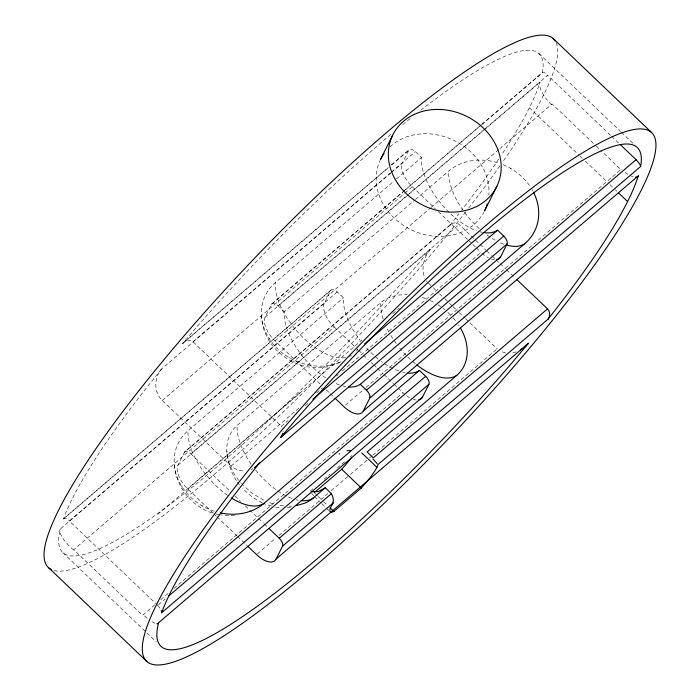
<?xml version="1.0" encoding="UTF-8"?>
<svg xmlns="http://www.w3.org/2000/svg" width="700" height="700" viewBox="0 0 700 700"><rect width="100%" height="100%" fill="white"/><g stroke="black" fill="none" stroke-linecap="round" stroke-linejoin="round"><path stroke-width="0.53" stroke-dasharray="3.5 2.62" d="M283.15 431.41L283.062 432.241M551.775 104.921A20.808 7.998 48 0 1 540.085 81.979L537.381 89.889A344.89 60.865 -46.3 0 1 501.121 155.47M213.089 513.091L187.801 488.941A20.694 10.141 49.5 0 1 177.905 465.238L184.336 452.384L449.759 225.453C451.85 222.495 456.54 221.804 459.13 224.481L485.957 250.11M320.058 383.88L275.021 340.874A20.694 10.141 49.5 0 1 265.116 317.161L271.556 304.308L404.504 190.636M177.905 465.238L430.281 249.454L413.709 269.132A344.89 60.865 -46.3 0 1 170.065 504.385A344.89 60.865 -46.3 0 1 59.027 535.631L60.314 529.016L324.328 303.293L330.759 290.439A6.895 3.377 49.5 0 1 337.277 291.918L343.438 297.797A55.186 27.055 49.5 0 0 360.106 340.279M391.598 172.27L402.404 163.03L408.835 150.176A6.895 3.377 49.5 0 1 415.354 151.655L421.514 157.535A55.186 27.055 49.5 0 0 476.639 230.729M449.802 225.391L454.221 219.791A344.89 60.865 -46.3 0 0 458.92 213.771M390.766 172.979L161.438 369.058C153.947 377.816 153.685 392.385 162.304 400.488L231.814 466.83L238.044 470.356L244.93 471.161M161.438 369.058L147.577 386.418A344.89 60.865 -46.3 0 0 64.418 516.329L63.402 519.024L330.759 290.439M430.281 249.454C423.876 257.276 420.709 268.748 424.953 278.303M388.098 167.912L182.35 343.822L188.09 337.085A344.89 60.865 -46.3 0 1 392.044 133.403M182.35 343.822C184.748 340.795 189.796 338.844 192.999 341.775L282.091 427.026M183.33 342.808L388.185 167.659M391.414 164.885L409.211 149.678M391.414 165.077L408.835 150.176M192.999 341.775L390.469 172.935M391.291 172.226L415.354 151.655M340.979 361.76A53.428 45.605 26.6 0 1 273.297 344.181A53.428 45.605 26.6 0 1 275.284 282.564L394.1 180.976M396.585 178.85L421.514 157.535M271.924 303.8L402.412 192.237M403.244 191.529L480.874 125.151M481.705 124.451L542.57 72.415M405.335 189.928L480.952 125.274M481.784 124.565L542.439 72.704L542.771 70.586A344.89 60.865 -46.3 0 0 420.822 110.163M162.304 400.488L403.996 193.847M404.828 193.13L412.3 186.742A20.694 10.141 49.5 0 1 402.404 163.03M271.556 304.308A6.895 3.377 49.5 0 1 278.075 305.786L484.636 129.176M485.459 128.468L547.68 75.276L610.811 135.564M265.116 317.161L540.129 82.031M325.631 377.773A55.186 27.055 49.5 0 1 284.226 311.666L414.724 200.095M415.52 199.412L448.735 171.01A53.428 45.605 26.6 0 1 498.715 163.065M63.621 518.656L331.135 289.931M275.021 340.874L430.159 208.224M430.99 207.515L499.021 149.354M499.844 148.645L552.116 103.959L595.569 145.46M337.277 291.918L69.326 521.019L157.71 605.421M214.156 511.227A53.428 45.605 26.6 0 1 188.072 430.631L343.438 297.797M450.555 224.595L184.713 451.876M324.328 303.293A20.694 10.141 49.5 0 0 334.224 326.996L73.763 549.701L142.502 615.352L154.945 604.712M184.336 452.384A6.895 3.377 49.5 0 1 190.855 453.863L459.13 224.481M238.796 480.419C228.287 467.442 222.171 448.192 231.044 432.705A38.92 33.224 26.6 0 1 237.186 425.381L380.748 302.645A38.92 33.224 26.6 0 1 389.174 297.5L397.399 295.12L407.225 294.525M157.789 514.343L300.02 392.726M187.801 488.941L362.058 339.955M392.761 313.705L399.402 308.026M356.335 350.945L357.998 349.527M231.044 466.139L300.816 406.49M316.592 392.998L322.411 388.027M336.525 375.953L338.188 374.535M342.344 370.983L481.04 252.394A20.694 10.141 49.5 0 0 488.346 257.775M281.374 426.178L288.015 420.507M305.436 405.606L307.93 403.48M345.415 405.099L365.33 388.08M366.161 387.371L620.856 169.601L602.683 152.25M160.746 599.742L169.041 592.655M174.02 588.394L402.973 392.648A20.694 10.141 49.5 0 0 410.27 398.037M158.532 604.712L165.174 599.043M310.249 491.137L315.158 486.938M324.152 479.255L329.875 474.355M337.234 468.064L346.22 460.381M350.315 456.881L351.942 455.49M257.373 553.884L275.634 538.274M278.95 535.439L327.906 493.579M331.223 490.744L349.484 475.134M350.315 474.425L368.567 458.815M369.399 458.106L371.884 455.98M372.715 455.271L497.184 348.845L497.796 349.405M252.928 468.624L252.306 468.974M252.088 469.079L251.02 469.586M339.535 362.39C306.416 379.549 262.727 353.168 261.485 316.172M516.25 351.89L511.114 353.098M287.088 507.859L291.594 507.168M289.275 506.196L291.743 506.117M234.631 515.384L227.281 515.62L220.903 514.894M275.625 507.15L280.332 507.579M283.439 505.89L277.498 504.936M505.689 352.993L500.552 351.286M216.143 514.028L219.949 514.719M271.469 505.986L264.95 504.131M273.07 503.79L268.957 502.407M422.319 297.325L427.744 299.346M211.925 512.881C191.117 506.056 175.639 486.115 174.274 464.24M262.159 502.871L252.385 497.227L242.279 488.329M430.395 300.545L435.523 303.257M263.62 500.141L252.534 493.544L243.267 485.511M510.142 168.14L511.149 168.718M289.94 358.076L288.942 357.499M202.729 506.153L201.731 505.575M437.999 304.771L440.615 306.53M443.152 308.394L444.789 309.697M447.851 312.358L451.202 315.648M538.895 53.498L620.602 131.53M621.39 132.282L633.168 143.535M611.599 136.316L619.491 143.85M596.365 146.213L601.895 151.498M529.384 107.756L578.48 154.648M580.011 156.117L582.321 158.314M585.384 161.245L606.865 181.755M609.936 184.686L614.539 189.088M615.309 189.822L616.84 191.284M486.754 250.862L491.488 255.386M492.275 256.139L495.434 259.149M496.221 259.901L499.38 262.92M500.168 263.672L505.689 268.949M506.476 269.701L515.156 277.996M412.3 186.742L435.216 208.626M438.375 211.645L467.609 239.566M468.405 240.319L475.51 247.109M476.306 247.861L481.04 252.394M428.444 283.203L432.39 286.974M433.186 287.726L438.716 293.011M439.504 293.764L444.246 298.287M445.034 299.049L452.148 305.839M452.935 306.591L458.465 311.876M459.261 312.629L464.791 317.914M465.579 318.666L497.184 348.845M334.224 326.996L357.928 349.641M358.724 350.394L362.67 354.165M363.466 354.918L368.2 359.45M371.368 362.469L372.942 363.974M373.73 364.726L376.898 367.745M377.685 368.506L383.215 373.783M384.002 374.544L393.488 383.591M394.275 384.352L397.434 387.371M398.23 388.124L402.973 392.648M278.075 305.786L284.226 311.666M326.375 389.918L329.534 392.936M330.33 393.689L334.276 397.469M315.044 493.439L317.398 495.688M318.185 496.44L322.901 500.938M323.689 501.69L327.618 505.444M321.23 503.081L314.615 496.554M321.956 503.781L329.543 511.14M190.855 453.863L230.309 491.54M235.051 496.064L240.572 501.34M245.306 505.855L263.454 523.189M264.241 523.941L267.4 526.96M213.876 513.844L216.248 516.11M217.035 516.863L236.793 535.727M237.58 536.48L247.065 545.536M62.904 552.711L146.178 632.249M146.965 632.992L156.389 641.996M311.623 493.404L313.871 495.766M240.765 482.79L241.439 483.56M453.241 317.896L456.452 321.877M427.044 281.671L426.414 280.831M237.475 482.195L239.19 484.619M458.412 324.678L459.165 325.841M269.308 338.739L268.713 337.811M182.088 486.815L181.501 485.879M236.338 480.576C230.799 471.695 227.395 461.562 226.8 451.097M484.321 211.365A58.03 49.534 26.6 0 1 410.996 229.679A58.03 49.534 26.6 0 1 380.065 160.423M389.926 146.843A58.03 49.534 26.6 0 1 454.16 140.516A58.03 49.534 26.6 0 1 488.863 195.186M556.115 42.665A365.584 64.522 -46.3 0 1 502.416 162.356M499.887 165.961A365.584 64.522 -46.3 0 1 468.44 208.364M465.78 211.776A365.584 64.522 -46.3 0 1 53.174 570.281M498.741 159.031A344.89 60.865 -46.3 0 1 461.562 210.359M402.658 124.644A344.89 60.865 -46.3 0 1 410.786 118.081M298.226 500.22A55.186 27.055 49.5 0 1 296.118 499.748M291.743 498.365A55.186 27.055 49.5 0 1 255.299 469.726M251.037 463.986A55.186 27.055 49.5 0 1 237.195 425.39M415.179 363.598A55.186 27.055 49.5 0 1 398.309 346.29M396.156 343.438A55.186 27.055 49.5 0 1 390.705 335.204M388.938 332.115A55.186 27.055 49.5 0 1 386.662 327.652M383.206 319.069A55.186 27.055 49.5 0 1 380.748 302.645M345.765 386.592A55.186 27.055 49.5 0 1 342.632 385.884M339.36 384.86A55.186 27.055 49.5 0 1 334.276 382.725M503.116 164.701A53.428 45.605 26.6 0 1 530.329 186.778M532.131 189.691A53.428 45.605 26.6 0 1 532.858 190.986M503.86 244.204A55.186 27.055 49.5 0 1 499.021 242.191M495.049 240.135A55.186 27.055 49.5 0 1 486.736 234.736M479.29 228.638A55.186 27.055 49.5 0 1 448.735 171.01M351.356 355.206A53.428 45.605 26.6 0 1 349.58 356.641M345.66 357.56A55.186 27.055 49.5 0 1 299.434 333.9A55.186 27.055 49.5 0 1 275.284 282.564M482.02 232.26A55.186 27.055 49.5 0 1 479.911 231.761M227.588 495.442A55.186 27.055 49.5 0 1 188.072 430.631M404.976 372.724A55.186 27.055 49.5 0 1 402.902 372.286M398.571 370.983A55.186 27.055 49.5 0 1 381.439 361.515M378.114 358.942A55.186 27.055 49.5 0 1 365.838 347.217M494.261 259.752A20.694 10.141 49.5 0 1 491.409 259.105M633.185 176.715A20.808 7.053 43.5 0 1 630.42 175.656M627.918 174.344A20.808 7.053 43.5 0 1 623.875 171.666M621.381 169.715A20.808 7.053 43.5 0 1 620.935 169.339M416.194 400.006A20.694 10.141 49.5 0 1 413.332 399.359M155.041 623.332A21.026 4.865 46.1 0 1 149.529 620.06M147.219 618.266A21.026 4.865 46.1 0 1 142.678 614.224M73.64 550.077A21.026 6.326 43.1 0 1 60.34 529.043M542.579 72.835A7.035 1.741 47.6 0 1 547.689 75.197M63.429 519.05A6.93 2.66 48 0 1 69.361 520.905M157.798 605.544A6.93 2.511 49 0 1 160.449 608.965"/><path stroke-width="1.05" d="M407.942 373.1A55.186 27.055 49.5 0 0 419.501 370.44L425.661 376.32A6.895 3.377 49.5 0 1 428.96 384.221L422.529 397.075L158.515 622.808L157.229 629.414A344.89 60.865 -46.3 0 0 268.266 598.176A344.89 60.865 -46.3 0 0 511.91 362.915L528.483 343.236L276.106 559.02A20.694 10.141 49.5 0 1 256.541 554.593L247.852 546.289M282.809 433.37L280.551 437.605L507.036 243.968A6.895 3.377 49.5 0 0 503.738 236.066L497.577 230.178A55.186 27.055 49.5 0 1 483.052 232.461M392.621 135.293L380.441 159.617A58.03 49.534 26.6 0 1 384.046 153.536M276.106 559.02L282.537 546.166L333.27 502.793A34.492 6.09 -46.3 0 0 333.9 511.446L361.314 488.005A34.492 6.09 -46.3 0 0 378.044 464.511L547.96 319.235L552.423 313.582A344.89 60.865 -46.3 0 0 635.582 183.671L638.33 175.814L363.317 410.953A20.694 10.141 49.5 0 1 343.761 406.525L335.072 398.221M363.317 410.953L369.757 398.099L640.64 166.486L640.972 164.369A344.89 60.865 -46.3 0 0 529.935 195.615A344.89 60.865 -46.3 0 0 286.291 430.868L280.551 437.605M496.895 186.244L484.715 210.569A58.03 49.534 26.6 0 0 487.252 203.963M254.336 467.749L500.605 256.821L507.036 243.968M547.96 319.235C550.358 316.304 550.322 311.544 547.514 308.892L516.74 279.501M259.639 462.84L245.779 480.209A344.89 60.865 -46.3 0 0 162.619 610.111L161.604 612.815L428.96 384.221M528.483 343.236L524.755 346.981L520.406 350M364.648 343.84L497.577 230.178M312.909 399.219L503.738 236.066M348.731 386.969A55.186 27.055 49.5 0 0 360.299 384.309L524.799 243.661A53.428 45.605 26.6 0 0 533.54 192.29M369.757 398.099A6.895 3.377 49.5 0 0 366.45 390.189L636.064 159.679L620.279 144.602M220.159 512.864A53.428 45.605 26.6 0 0 264.136 503.282L419.501 370.44M168.49 596.199L425.661 376.32M314.256 492.686L341.679 469.245A34.492 6.09 -46.3 0 0 351.243 457.826M296.608 505.558L304.832 503.177A38.92 33.224 26.6 0 0 313.259 498.032L325.255 487.778L331.415 493.657L279.239 538.265A6.895 3.377 49.5 0 1 282.537 546.166M460.591 328.204C467.46 340.025 470.199 355.652 462.971 367.981A38.92 33.224 26.6 0 1 456.82 375.296L367.132 451.964L373.293 457.852L547.514 308.892M325.255 487.778L318.211 491.575L312.016 491.724M553.079 38.43L651.28 132.221M618.371 192.754L627.585 201.539M360.299 384.309L366.45 390.189M361.812 452.926L376.889 467.338M341.679 469.245L361.314 488.005M329.971 507.692L333.9 511.446M268.984 528.465L279.239 538.265M48.72 567.779L146.921 661.57M51.52 569.625A365.584 64.522 -46.3 0 1 252.525 260.348A365.584 64.522 -46.3 0 1 555.205 40.95M456.811 375.296A55.186 27.055 49.5 0 1 416.78 364.875M339.701 453.81A31.841 0.507 -11.1 0 1 339.106 453.924M313.259 498.032A55.186 27.055 49.5 0 1 301.262 500.649M524.799 243.661A55.186 27.055 49.5 0 1 506.677 245.105M264.136 503.282A55.186 27.055 49.5 0 1 231.368 497.963M372.934 459.06A7.009 0.752 44.8 0 1 377.16 463.759M351.295 450.608A39.672 4.41 3 0 1 346.902 450.66M500.605 256.821A20.694 10.141 49.5 0 1 496.738 259.674M638.531 175.989A20.808 7.053 43.5 0 1 635.442 177.126M158.515 622.808A21.026 4.865 46.1 0 1 156.852 623.796M422.529 397.075A20.694 10.141 49.5 0 1 418.661 399.936M636.038 159.775A7.035 1.628 46.1 0 1 640.553 166.399M161.219 610.514A6.93 2.511 49 0 1 161.551 612.762M331.284 493.832A7.009 4.209 66.9 0 1 332.885 502.373M397.661 183.409A58.03 49.534 26.6 0 0 495.224 189.359A58.03 49.534 26.6 0 0 441.394 109.532A58.03 49.534 26.6 0 0 397.661 183.409M302.671 576.625A365.584 64.522 -46.3 0 0 653.406 134.732A365.584 64.522 -46.3 0 0 241.22 479.325A365.584 64.522 -46.3 0 0 302.671 576.625"/></g></svg>
